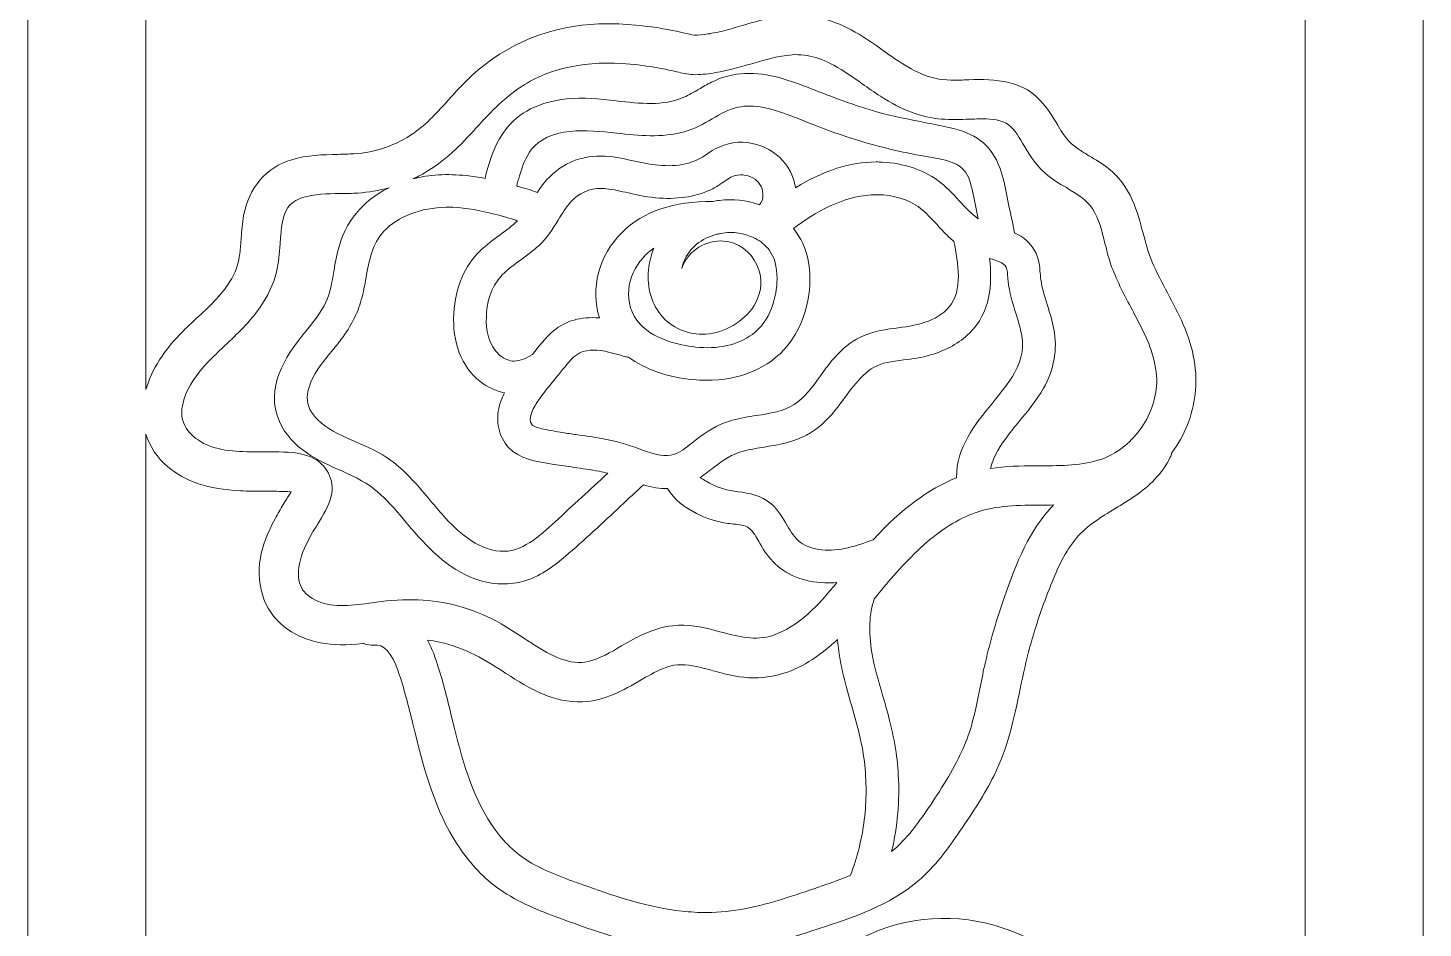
# Model space of a CAD drawing. Extents: x 1269 to 1731, y -1359 to 279.
# Drawn here: x 1268.7 to 1731.3, y -337.1 to -38.8 of the extents above; entities that cross this region are included whole.
import ezdxf

# ---------------------------------------------------------------- set-up
doc = ezdxf.new("R2010")
doc.units = 0
doc.header["$MEASUREMENT"] = 0
doc.layers.add('Layer 1', color=7, linetype='Continuous')

msp = doc.modelspace()

# ---------------------------------------------------------------- linework, layer by layer
at = {"layer": 'Layer 1', "lineweight": 0}
for points, knots in [([(1590.76, 186.63), (1590.76, 186.63), (1590.76, 187.76), (1590.76, 187.76), (1590.76, 237.88), (1550.13, 278.52), (1500, 278.52), (1449.87, 278.52), (1409.24, 237.88), (1409.24, 187.76), (1409.24, 187.76), (1409.24, 186.63), (1409.24, 186.63), (1409.24, 186.63), (1268.67, 186.63), (1268.67, 186.63), (1268.67, 186.63), (1268.67, -1358.52), (1268.67, -1358.52), (1268.67, -1358.52), (1731.33, -1358.52), (1731.33, -1358.52), (1731.33, -1358.52), (1731.33, 186.63), (1731.33, 186.63), (1731.33, 186.63), (1590.76, 186.63), (1590.76, 186.63)], [0, 0, 0, 0, 1, 1, 1, 2, 2, 2, 3, 3, 3, 4, 4, 4, 5, 5, 5, 6, 6, 6, 7, 7, 7, 8, 8, 8, 9, 9, 9, 9]), ([(1692.21, -450.49), (1691.74, -449.75), (1691.1, -449.11), (1690.32, -448.6), (1676.06, -439.15), (1666.08, -425.1), (1658.19, -412.59), (1654.94, -407.45), (1651.78, -402.13), (1648.72, -396.97), (1643.79, -388.69), (1638.67, -380.13), (1633.06, -372.01), (1625.2, -360.69), (1614.12, -346.76), (1598.12, -339.43), (1583.1, -332.59), (1565.93, -331.99), (1551.01, -337.78), (1541.46, -341.48), (1532.81, -347.52), (1525.82, -355.35), (1525, -354.67), (1524.14, -354.05), (1523.19, -353.5), (1521.32, -352.41), (1519.39, -351.69), (1517.54, -350.99), (1516, -350.42), (1514.57, -349.88), (1513.25, -349.19), (1511.94, -348.49), (1510.7, -347.67), (1509.55, -346.72), (1509.59, -345.59), (1509.64, -344.44), (1509.7, -343.29), (1516.72, -341.87), (1523.28, -339.82), (1528.33, -338.13), (1528.33, -338.13), (1531.04, -337.23), (1531.04, -337.23), (1542.46, -333.47), (1554.3, -329.57), (1563.77, -321.55), (1569.54, -316.66), (1573.86, -310.65), (1577.76, -304.91), (1582.07, -298.59), (1585.9, -292.83), (1589.06, -286.46), (1593.62, -277.3), (1595.72, -267.38), (1597.73, -257.78), (1598.69, -253.16), (1599.7, -248.4), (1600.97, -243.81), (1602.89, -236.85), (1605.23, -229.95), (1607.88, -223.35), (1610.08, -217.85), (1612.66, -212.12), (1616.55, -207.64), (1619.98, -203.63), (1624.5, -200.9), (1629.26, -198), (1633.78, -195.27), (1638.45, -192.45), (1642.31, -188.43), (1644.43, -186.19), (1646.17, -183.68), (1647.47, -180.99), (1647.69, -180.52), (1647.84, -180.07), (1647.92, -179.66), (1652.25, -173.78), (1654.94, -167.06), (1655.72, -160.16), (1656.61, -152.7), (1655.31, -145.12), (1651.76, -136.99), (1650.2, -133.39), (1648.35, -129.92), (1646.58, -126.55), (1644.82, -123.24), (1642.99, -119.81), (1641.49, -116.34), (1640.19, -113.32), (1639.35, -110.13), (1638.47, -106.76), (1637.5, -103.13), (1636.52, -99.37), (1634.89, -95.77), (1632.98, -91.54), (1630.39, -88.09), (1627.13, -85.46), (1625.01, -83.78), (1622.73, -82.42), (1620.53, -81.11), (1619.46, -80.47), (1618.42, -79.83), (1617.41, -79.19), (1614.8, -77.49), (1612.89, -75.48), (1611.18, -72.7), (1611.18, -72.7), (1610.16, -70.98), (1610.16, -70.98), (1608.47, -68.16), (1606.73, -65.27), (1604.28, -62.68), (1597.32, -55.38), (1587.64, -55.71), (1579.12, -56), (1579.12, -56), (1578.48, -56.04), (1578.48, -56.04), (1575.19, -56.16), (1571.66, -56.12), (1568.12, -55.12), (1565.82, -54.46), (1563.38, -53.37), (1560.44, -51.67), (1557.56, -49.98), (1554.73, -47.99), (1552, -46.06), (1549.53, -44.31), (1546.96, -42.5), (1544.31, -40.88), (1537.31, -36.63), (1530.32, -34.59), (1523.38, -34.51), (1517.22, -34.53), (1511.34, -36.28), (1505.63, -37.94), (1503.43, -38.6), (1501.23, -39.24), (1499.06, -39.79), (1497.02, -40.28), (1495.21, -40.63), (1493.49, -40.86), (1493.49, -40.86), (1492.89, -40.94), (1492.89, -40.94), (1491.49, -41.15), (1489.91, -41.37), (1488.89, -41.08), (1485.62, -40.22), (1482.06, -39.48), (1477.73, -38.78), (1469.49, -37.45), (1462.16, -37.06), (1455.32, -37.57), (1439.33, -38.74), (1424.93, -45.36), (1413.67, -56.7), (1411.82, -58.55), (1410.06, -60.5), (1408.29, -62.45), (1404.53, -66.6), (1400.98, -70.55), (1396.64, -73.59), (1390.85, -77.65), (1383.99, -80.04), (1376.76, -80.47), (1375.01, -80.57), (1373.24, -80.61), (1371.5, -80.65), (1366.46, -80.78), (1361.24, -80.9), (1356.15, -82.42), (1347.69, -84.95), (1341.87, -91.71), (1340.21, -100.97), (1339.78, -103.46), (1339.59, -105.94), (1339.41, -108.37), (1339.28, -110.07), (1339.16, -111.8), (1338.95, -113.5), (1338.48, -117), (1337.45, -119.95), (1335.67, -122.83), (1332.85, -127.37), (1328.66, -131.25), (1324.61, -134.99), (1323.14, -136.37), (1321.64, -137.75), (1320.22, -139.16), (1313.87, -145.43), (1309.72, -151.94), (1307.79, -158.58), (1307.79, -158.58), (1307.79, 147.51), (1307.79, 147.51), (1307.79, 147.51), (1692.21, 147.51), (1692.21, 147.51), (1692.21, 147.51), (1692.21, -450.49), (1692.21, -450.49)], [0, 0, 0, 0, 1, 1, 1, 2, 2, 2, 3, 3, 3, 4, 4, 4, 5, 5, 5, 6, 6, 6, 7, 7, 7, 8, 8, 8, 9, 9, 9, 10, 10, 10, 11, 11, 11, 12, 12, 12, 13, 13, 13, 14, 14, 14, 15, 15, 15, 16, 16, 16, 17, 17, 17, 18, 18, 18, 19, 19, 19, 20, 20, 20, 21, 21, 21, 22, 22, 22, 23, 23, 23, 24, 24, 24, 25, 25, 25, 26, 26, 26, 27, 27, 27, 28, 28, 28, 29, 29, 29, 30, 30, 30, 31, 31, 31, 32, 32, 32, 33, 33, 33, 34, 34, 34, 35, 35, 35, 36, 36, 36, 37, 37, 37, 38, 38, 38, 39, 39, 39, 40, 40, 40, 41, 41, 41, 42, 42, 42, 43, 43, 43, 44, 44, 44, 45, 45, 45, 46, 46, 46, 47, 47, 47, 48, 48, 48, 49, 49, 49, 50, 50, 50, 51, 51, 51, 52, 52, 52, 53, 53, 53, 54, 54, 54, 55, 55, 55, 56, 56, 56, 57, 57, 57, 58, 58, 58, 59, 59, 59, 60, 60, 60, 61, 61, 61, 62, 62, 62, 63, 63, 63, 64, 64, 64, 65, 65, 65, 66, 66, 66, 67, 67, 67, 67]), ([(1604.59, -183.85), (1604.59, -183.85), (1602.7, -183.85), (1602.7, -183.85), (1597.95, -183.85), (1592.92, -183.99), (1587.89, -184.79), (1588.83, -180.54), (1591.42, -176.74), (1593.48, -174.03), (1594.73, -172.38), (1596.04, -170.8), (1597.36, -169.2), (1600.19, -165.79), (1603.13, -162.23), (1605.43, -158.17), (1608.95, -151.98), (1610.16, -145.2), (1608.9, -138.59), (1608.39, -135.88), (1607.57, -133.29), (1606.77, -130.78), (1605.84, -127.82), (1604.94, -125.01), (1604.57, -122.15), (1604.47, -121.47), (1604.43, -120.78), (1604.36, -120.1), (1604.18, -117.74), (1603.95, -115.04), (1602.49, -112.48), (1601.14, -110.07), (1598.84, -108.06), (1595.88, -106.66), (1595.88, -106.66), (1595.76, -106.11), (1595.76, -106.11), (1595.1, -102.94), (1594.42, -99.78), (1593.76, -96.62), (1593.76, -96.62), (1593.31, -94.29), (1593.31, -94.29), (1592.72, -91.36), (1592.12, -88.3), (1591.05, -85.36), (1589.59, -81.33), (1587.37, -78.19), (1584.46, -76.03), (1581.75, -74.02), (1578.44, -72.66), (1574.06, -71.72), (1571.37, -71.12), (1568.66, -70.61), (1565.97, -70.07), (1560.87, -69.09), (1555.63, -68.08), (1550.56, -66.66), (1542.77, -64.46), (1535.07, -61.51), (1528.45, -58.92), (1521.57, -56.19), (1514.18, -53.51), (1506.41, -53.84), (1502.67, -54.01), (1498.93, -54.97), (1495.32, -56.76), (1493.88, -57.46), (1492.5, -58.28), (1491.15, -59.1), (1489.44, -60.09), (1487.86, -61.05), (1486.17, -61.75), (1479.29, -64.71), (1471.75, -63.85), (1463.76, -62.92), (1458.34, -62.31), (1452.75, -61.67), (1447.24, -62.27), (1438.31, -63.25), (1431.3, -66.79), (1427.01, -72.54), (1424.05, -76.44), (1422.47, -80.92), (1421.4, -84.37), (1421.03, -85.58), (1420.6, -87.06), (1420.29, -88.65), (1418.09, -88.21), (1416.06, -87.91), (1414.1, -87.7), (1407.72, -87.04), (1401.78, -87.39), (1396.35, -88.79), (1398.04, -87.99), (1399.7, -87.1), (1401.31, -86.14), (1407.98, -82.11), (1413.18, -76.46), (1418.19, -70.98), (1418.19, -70.98), (1419.8, -69.23), (1419.8, -69.23), (1425.61, -62.88), (1430.7, -58.77), (1436.33, -55.86), (1446.42, -50.72), (1459.01, -49.2), (1473.77, -51.4), (1476.99, -51.85), (1480.38, -52.51), (1483.83, -53.31), (1483.83, -53.31), (1484.47, -53.47), (1484.47, -53.47), (1486.19, -53.86), (1488.02, -54.29), (1490.08, -54.25), (1492.25, -54.19), (1494.49, -53.95), (1496.73, -53.56), (1500.7, -52.88), (1504.54, -51.79), (1508.26, -50.72), (1512.35, -49.55), (1516.21, -48.44), (1520.2, -47.86), (1525.41, -47.08), (1530.57, -48.17), (1535.97, -51.15), (1539.2, -52.94), (1542.2, -55.03), (1545.34, -57.27), (1547.33, -58.67), (1549.33, -60.07), (1551.38, -61.38), (1558.47, -65.98), (1565.06, -68.45), (1571.58, -68.96), (1574.76, -69.23), (1577.92, -69.11), (1580.96, -69), (1582.03, -68.96), (1583.1, -68.92), (1584.13, -68.9), (1587.23, -68.86), (1590.46, -68.94), (1593.04, -70.34), (1595.35, -71.59), (1596.91, -74.24), (1598.53, -76.93), (1600.44, -80.2), (1602.62, -83.92), (1606.05, -86.94), (1608.23, -88.83), (1610.67, -90.29), (1613.03, -91.69), (1616.53, -93.78), (1619.83, -95.73), (1621.79, -98.81), (1623.86, -102.08), (1624.83, -106), (1625.83, -110.15), (1626.47, -112.72), (1627.13, -115.35), (1628.05, -117.88), (1629.92, -122.89), (1632.41, -127.58), (1634.83, -132.12), (1635.94, -134.21), (1637.05, -136.31), (1638.1, -138.42), (1640.48, -143.27), (1643.17, -149.68), (1642.99, -156.46), (1642.82, -161.78), (1640.79, -167.41), (1637.42, -171.95), (1634.01, -176.53), (1629.61, -179.88), (1624.76, -181.67), (1618.42, -183.81), (1611.39, -183.83), (1604.59, -183.85)], [0, 0, 0, 0, 1, 1, 1, 2, 2, 2, 3, 3, 3, 4, 4, 4, 5, 5, 5, 6, 6, 6, 7, 7, 7, 8, 8, 8, 9, 9, 9, 10, 10, 10, 11, 11, 11, 12, 12, 12, 13, 13, 13, 14, 14, 14, 15, 15, 15, 16, 16, 16, 17, 17, 17, 18, 18, 18, 19, 19, 19, 20, 20, 20, 21, 21, 21, 22, 22, 22, 23, 23, 23, 24, 24, 24, 25, 25, 25, 26, 26, 26, 27, 27, 27, 28, 28, 28, 29, 29, 29, 30, 30, 30, 31, 31, 31, 32, 32, 32, 33, 33, 33, 34, 34, 34, 35, 35, 35, 36, 36, 36, 37, 37, 37, 38, 38, 38, 39, 39, 39, 40, 40, 40, 41, 41, 41, 42, 42, 42, 43, 43, 43, 44, 44, 44, 45, 45, 45, 46, 46, 46, 47, 47, 47, 48, 48, 48, 49, 49, 49, 50, 50, 50, 51, 51, 51, 52, 52, 52, 53, 53, 53, 54, 54, 54, 55, 55, 55, 56, 56, 56, 57, 57, 57, 58, 58, 58, 59, 59, 59, 60, 60, 60, 61, 61, 61, 61]), ([(1504.21, -76.65), (1499.63, -76.85), (1496.2, -78.95), (1493.36, -80.88), (1490.92, -82.54), (1488.35, -83.59), (1485.72, -84.04), (1479.74, -85.07), (1473.54, -83.8), (1467.7, -82.42), (1461.58, -80.96), (1453.55, -79.93), (1445.85, -84.78), (1442.91, -86.61), (1440.34, -89.16), (1438.22, -92.32), (1438, -92.65), (1437.77, -92.98), (1437.55, -93.33), (1435.51, -92.43), (1433.31, -91.87), (1431.32, -91.36), (1431.16, -91.32), (1430.99, -91.27), (1430.81, -91.23), (1430.95, -90.17), (1431.32, -88.95), (1431.69, -87.78), (1431.69, -87.78), (1431.92, -87.06), (1431.92, -87.06), (1432.68, -84.58), (1433.81, -81.39), (1435.72, -78.97), (1438.39, -75.64), (1442.66, -73.65), (1448.45, -73.05), (1453.51, -72.54), (1458.56, -73.07), (1463.92, -73.65), (1471.2, -74.43), (1478.72, -75.23), (1486.32, -73.18), (1489.75, -72.25), (1492.71, -70.55), (1495.54, -68.9), (1498.4, -67.26), (1501.11, -65.7), (1504.05, -65.06), (1509.51, -63.83), (1515.49, -65.59), (1521.16, -67.69), (1523.3, -68.49), (1525.43, -69.33), (1527.57, -70.16), (1532.13, -71.94), (1536.88, -73.79), (1541.68, -75.31), (1549.14, -77.69), (1556.91, -79.63), (1564.73, -81.06), (1565.56, -81.23), (1566.4, -81.35), (1567.24, -81.5), (1574.06, -82.6), (1578.66, -83.67), (1580.53, -88.21), (1581.56, -90.78), (1582.11, -93.53), (1582.69, -96.47), (1582.69, -96.47), (1583.84, -101.98), (1583.84, -101.98), (1583.51, -101.77), (1583.18, -101.53), (1582.85, -101.28), (1580.96, -99.76), (1579.3, -97.95), (1577.53, -96.04), (1575.4, -93.7), (1573.2, -91.32), (1570.45, -89.34), (1565.31, -85.67), (1559.11, -83.61), (1551.98, -83.22), (1551.3, -83.2), (1550.62, -83.18), (1549.94, -83.18), (1541.33, -83.18), (1532.69, -85.93), (1523.17, -91.73), (1523.05, -90.76), (1522.85, -89.82), (1522.54, -88.87), (1520.17, -81.35), (1512.61, -76.34), (1504.21, -76.65)], [0, 0, 0, 0, 1, 1, 1, 2, 2, 2, 3, 3, 3, 4, 4, 4, 5, 5, 5, 6, 6, 6, 7, 7, 7, 8, 8, 8, 9, 9, 9, 10, 10, 10, 11, 11, 11, 12, 12, 12, 13, 13, 13, 14, 14, 14, 15, 15, 15, 16, 16, 16, 17, 17, 17, 18, 18, 18, 19, 19, 19, 20, 20, 20, 21, 21, 21, 22, 22, 22, 23, 23, 23, 24, 24, 24, 25, 25, 25, 26, 26, 26, 27, 27, 27, 28, 28, 28, 29, 29, 29, 30, 30, 30, 31, 31, 31, 32, 32, 32, 32]), ([(1432.31, -115.48), (1434.22, -114.08), (1436.21, -112.62), (1438.06, -110.94), (1440.85, -108.41), (1442.68, -105.39), (1444.47, -102.49), (1445.85, -100.25), (1447.14, -98.14), (1448.78, -96.33), (1451.35, -93.51), (1455.01, -91.93), (1458.77, -91.93), (1459.3, -91.93), (1459.86, -91.97), (1460.39, -92.03), (1462.86, -92.34), (1465.26, -92.88), (1467.81, -93.43), (1471.11, -94.17), (1474.53, -94.91), (1478.12, -95.16), (1484.84, -95.57), (1490.8, -94.52), (1495.81, -92.03), (1497.04, -91.42), (1498.13, -90.66), (1499.2, -89.92), (1500.64, -88.93), (1501.99, -88.01), (1503.33, -87.66), (1505.4, -87.15), (1507.99, -87.64), (1509.8, -88.89), (1511.53, -90.08), (1512.57, -92.34), (1512.43, -94.52), (1512.37, -95.4), (1512.1, -96.51), (1511.22, -97.36), (1507.01, -95.81), (1502.44, -95.32), (1497.95, -95.92), (1497.23, -96.02), (1496.53, -96.14), (1495.81, -96.29), (1482.91, -96.12), (1472.78, -99.51), (1465.69, -106.5), (1457.97, -114.08), (1455.17, -125.32), (1458.19, -134.85), (1451.99, -134.38), (1446.98, -135.79), (1443.01, -139.14), (1440.22, -141.51), (1437.92, -144.48), (1436.03, -146.99), (1434.01, -148.08), (1431.94, -149.15), (1429.96, -149.17), (1428.28, -149.17), (1426.66, -148.47), (1425.2, -147.26), (1421.21, -143.91), (1420.56, -138.49), (1420.7, -134.52), (1420.84, -130.45), (1421.89, -124.72), (1425.96, -120.63), (1427.83, -118.74), (1430.01, -117.16), (1432.31, -115.48)], [0, 0, 0, 0, 1, 1, 1, 2, 2, 2, 3, 3, 3, 4, 4, 4, 5, 5, 5, 6, 6, 6, 7, 7, 7, 8, 8, 8, 9, 9, 9, 10, 10, 10, 11, 11, 11, 12, 12, 12, 13, 13, 13, 14, 14, 14, 15, 15, 15, 16, 16, 16, 17, 17, 17, 18, 18, 18, 19, 19, 19, 20, 20, 20, 21, 21, 21, 22, 22, 22, 23, 23, 23, 24, 24, 24, 24]), ([(1386.62, -92.67), (1382.53, -94.97), (1379.04, -98.03), (1376.55, -101.49), (1373.84, -105.16), (1372.05, -109.52), (1370.9, -115.15), (1370.59, -116.56), (1370.35, -118.02), (1370.12, -119.46), (1369.5, -123.12), (1368.93, -126.55), (1367.49, -129.65), (1365.93, -133.04), (1363.53, -136), (1360.98, -139.1), (1360.98, -139.1), (1359.89, -140.44), (1359.89, -140.44), (1354.18, -147.5), (1347.17, -158.17), (1352.08, -169.18), (1356.11, -178.22), (1364.96, -182.14), (1372.79, -185.59), (1372.79, -185.59), (1374.54, -186.37), (1374.54, -186.37), (1379.2, -188.45), (1382.77, -190.71), (1385.75, -193.46), (1388.75, -196.26), (1391.49, -199.5), (1394.12, -202.64), (1394.12, -202.64), (1394.71, -203.34), (1394.71, -203.34), (1400.85, -210.62), (1407.67, -218.03), (1417.21, -221.42), (1422.75, -223.39), (1428.49, -223.56), (1433.75, -221.89), (1439.19, -220.15), (1443.65, -216.68), (1446.91, -213.86), (1453.22, -208.46), (1459.36, -202.71), (1465.3, -197.14), (1467.79, -194.82), (1470.25, -192.52), (1472.8, -190.15), (1475.66, -191.04), (1478.31, -191.47), (1480.81, -191.37), (1482.72, -195.06), (1486.91, -197.86), (1490.41, -199.67), (1493.47, -201.21), (1496.82, -202.32), (1500.1, -202.85), (1500.92, -202.99), (1501.79, -203.08), (1502.67, -203.18), (1504.62, -203.36), (1506.47, -203.55), (1507.68, -204.39), (1508.88, -205.25), (1509.82, -206.86), (1510.72, -208.42), (1510.72, -208.42), (1511.03, -208.93), (1511.03, -208.93), (1512.29, -211.11), (1513.7, -213.57), (1515.76, -215.65), (1519.8, -219.9), (1525.89, -222.39), (1532.89, -222.65), (1534.21, -222.7), (1535.54, -222.68), (1536.92, -222.57), (1530.82, -230.01), (1524.3, -237.16), (1515.7, -240.06), (1509.94, -242.01), (1504.21, -240.49), (1498.13, -238.86), (1498.13, -238.86), (1496.16, -238.33), (1496.16, -238.33), (1492.15, -237.3), (1487.43, -236.3), (1482.56, -236.85), (1479.02, -237.22), (1475.53, -238.31), (1471.55, -240.24), (1469.47, -241.25), (1467.48, -242.42), (1465.55, -243.55), (1461.85, -245.71), (1458.38, -247.74), (1454.54, -248.68), (1448.35, -250.2), (1442.17, -246.75), (1436.35, -243.05), (1435.1, -242.27), (1433.89, -241.47), (1432.66, -240.67), (1430.38, -239.17), (1428.03, -237.63), (1425.59, -236.23), (1421.71, -233.99), (1417.35, -232.15), (1412.65, -230.73), (1404.47, -228.24), (1395.43, -227.63), (1385.77, -228.86), (1384.81, -228.98), (1383.82, -229.13), (1382.84, -229.25), (1376.65, -230.13), (1370.24, -231.04), (1364.82, -228.76), (1362.19, -227.63), (1360.34, -226.11), (1359.38, -224.24), (1358.35, -222.24), (1358.12, -219.45), (1358.72, -216.35), (1359.4, -212.77), (1361.12, -209.42), (1362.87, -206.32), (1363.44, -205.32), (1364.06, -204.31), (1364.7, -203.28), (1366.5, -200.38), (1368.37, -197.36), (1369.24, -193.89), (1370.51, -188.53), (1367.76, -183.23), (1362.54, -180.95), (1358.66, -179.31), (1354.34, -179.29), (1350.56, -179.24), (1350.56, -179.24), (1349.19, -179.24), (1349.19, -179.24), (1348.14, -179.22), (1347.07, -179.22), (1346, -179.24), (1339.67, -179.24), (1333.08, -179.27), (1327.53, -176.7), (1324.92, -175.46), (1318.94, -171.89), (1319.77, -164.93), (1320.36, -159.75), (1323.48, -154.39), (1329.32, -148.53), (1330.84, -146.99), (1332.42, -145.51), (1334, -144.01), (1338.03, -140.23), (1342.2, -136.31), (1345.49, -131.58), (1348.24, -127.66), (1350.07, -123.75), (1351.1, -119.67), (1351.86, -116.54), (1352.08, -113.4), (1352.31, -110.36), (1352.39, -109.41), (1352.45, -108.45), (1352.55, -107.46), (1352.86, -103.85), (1353.25, -100.66), (1354.88, -98.3), (1355.9, -96.8), (1357.51, -95.71), (1359.74, -94.99), (1363.59, -93.76), (1367.78, -93.7), (1372.22, -93.66), (1374.19, -93.64), (1376.16, -93.62), (1378.09, -93.47), (1381.58, -93.25), (1385.06, -92.65), (1388.45, -91.71), (1387.83, -92.01), (1387.21, -92.32), (1386.62, -92.67)], [0, 0, 0, 0, 1, 1, 1, 2, 2, 2, 3, 3, 3, 4, 4, 4, 5, 5, 5, 6, 6, 6, 7, 7, 7, 8, 8, 8, 9, 9, 9, 10, 10, 10, 11, 11, 11, 12, 12, 12, 13, 13, 13, 14, 14, 14, 15, 15, 15, 16, 16, 16, 17, 17, 17, 18, 18, 18, 19, 19, 19, 20, 20, 20, 21, 21, 21, 22, 22, 22, 23, 23, 23, 24, 24, 24, 25, 25, 25, 26, 26, 26, 27, 27, 27, 28, 28, 28, 29, 29, 29, 30, 30, 30, 31, 31, 31, 32, 32, 32, 33, 33, 33, 34, 34, 34, 35, 35, 35, 36, 36, 36, 37, 37, 37, 38, 38, 38, 39, 39, 39, 40, 40, 40, 41, 41, 41, 42, 42, 42, 43, 43, 43, 44, 44, 44, 45, 45, 45, 46, 46, 46, 47, 47, 47, 48, 48, 48, 49, 49, 49, 50, 50, 50, 51, 51, 51, 52, 52, 52, 53, 53, 53, 54, 54, 54, 55, 55, 55, 56, 56, 56, 57, 57, 57, 58, 58, 58, 59, 59, 59, 60, 60, 60, 61, 61, 61, 62, 62, 62, 63, 63, 63, 64, 64, 64, 64]), ([(1437.53, -162.83), (1439.54, -159.85), (1441.94, -156.93), (1444.26, -154.1), (1445.19, -152.97), (1446.11, -151.84), (1447.02, -150.71), (1449.44, -147.69), (1451.64, -145.76), (1455.13, -145.57), (1455.44, -145.55), (1455.77, -145.53), (1456.08, -145.53), (1459.45, -145.53), (1463, -146.58), (1466.45, -147.61), (1466.9, -147.75), (1467.36, -147.83), (1467.81, -147.83), (1473.37, -151.92), (1480.91, -154.55), (1489.15, -155.31), (1500.86, -156.38), (1511.11, -153.32), (1518.08, -146.72), (1525.82, -139.41), (1529.56, -126.94), (1527.39, -115.7), (1526.65, -111.84), (1524.98, -108.29), (1522.5, -105.24), (1529.87, -99.82), (1538.54, -94.68), (1548.34, -94.09), (1553.83, -93.78), (1558.86, -94.89), (1562.91, -97.34), (1565.58, -98.94), (1567.73, -101.32), (1570.04, -103.83), (1571.27, -105.2), (1572.58, -106.64), (1573.98, -107.96), (1574.53, -108.47), (1575.13, -108.98), (1575.77, -109.5), (1577.14, -116.73), (1578.79, -125.65), (1574.16, -131.23), (1570.06, -136.2), (1562.93, -137.46), (1555.98, -138.32), (1551.81, -138.81), (1547.44, -139.59), (1543.43, -141.87), (1540.6, -143.5), (1537.9, -145.88), (1535.19, -149.13), (1533.9, -150.71), (1532.69, -152.39), (1531.51, -154.02), (1528.8, -157.76), (1526.28, -161.27), (1522.74, -163.55), (1519.23, -165.83), (1514.87, -166.49), (1510.25, -167.21), (1507.64, -167.6), (1504.95, -168.01), (1502.36, -168.75), (1498.69, -169.75), (1495.15, -171.56), (1491.54, -174.25), (1490.88, -174.75), (1490.22, -175.28), (1489.54, -175.81), (1487.59, -177.38), (1485.72, -178.85), (1483.71, -179.78), (1481.2, -180.89), (1478.45, -180.74), (1474.16, -179.2), (1474.16, -179.2), (1472.84, -178.75), (1472.84, -178.75), (1468.94, -177.38), (1464.89, -175.94), (1460.58, -175.12), (1457.41, -174.48), (1454.19, -174.05), (1451.08, -173.62), (1449.54, -173.41), (1448.02, -173.18), (1446.5, -172.96), (1444.84, -172.69), (1442.64, -172.32), (1440.44, -171.83), (1440.44, -171.83), (1439.7, -171.68), (1439.7, -171.68), (1438.26, -171.38), (1436.5, -171.01), (1435.84, -170.25), (1434.05, -168.13), (1436.91, -163.69), (1437.53, -162.83)], [0, 0, 0, 0, 1, 1, 1, 2, 2, 2, 3, 3, 3, 4, 4, 4, 5, 5, 5, 6, 6, 6, 7, 7, 7, 8, 8, 8, 9, 9, 9, 10, 10, 10, 11, 11, 11, 12, 12, 12, 13, 13, 13, 14, 14, 14, 15, 15, 15, 16, 16, 16, 17, 17, 17, 18, 18, 18, 19, 19, 19, 20, 20, 20, 21, 21, 21, 22, 22, 22, 23, 23, 23, 24, 24, 24, 25, 25, 25, 26, 26, 26, 27, 27, 27, 28, 28, 28, 29, 29, 29, 30, 30, 30, 31, 31, 31, 32, 32, 32, 33, 33, 33, 34, 34, 34, 35, 35, 35, 35]), ([(1407.37, -98.2), (1407.57, -98.18), (1407.8, -98.18), (1408.02, -98.18), (1412.28, -98.18), (1416.92, -98.86), (1422.55, -100.25), (1424.93, -100.85), (1427.46, -101.55), (1430.07, -102.37), (1430.38, -102.45), (1430.7, -102.55), (1431.05, -102.64), (1429.29, -104.36), (1427.25, -105.84), (1425.12, -107.4), (1422.96, -108.98), (1420.72, -110.61), (1418.71, -112.56), (1413.51, -117.51), (1410.47, -124.7), (1409.91, -133.35), (1409.32, -142.9), (1412.48, -151.1), (1418.58, -155.87), (1421.07, -157.82), (1423.86, -159.11), (1426.76, -159.67), (1426.08, -160.96), (1425.49, -162.36), (1425.05, -163.9), (1423.64, -168.97), (1424.79, -174.29), (1428.05, -177.79), (1431.67, -181.61), (1437.34, -182.49), (1441.88, -183.21), (1441.88, -183.21), (1443.18, -183.41), (1443.18, -183.41), (1445.33, -183.76), (1447.49, -184.07), (1449.67, -184.38), (1452.44, -184.77), (1455.34, -185.16), (1458.09, -185.68), (1459.08, -185.88), (1460.04, -186.11), (1460.97, -186.35), (1455.13, -191.69), (1449.32, -197.06), (1443.5, -202.42), (1438.26, -207.25), (1432.31, -212.71), (1425.28, -212.18), (1417.39, -211.6), (1410.78, -205.19), (1406.48, -200.43), (1405.04, -198.82), (1403.65, -197.14), (1402.23, -195.47), (1398.24, -190.71), (1394.14, -185.8), (1388.88, -181.96), (1385.3, -179.37), (1381.32, -177.64), (1377.45, -175.96), (1373.22, -174.13), (1369.22, -172.38), (1365.91, -169.63), (1363.16, -167.35), (1361.64, -164.88), (1361.37, -162.32), (1361.06, -159.32), (1362.19, -155.87), (1364.86, -151.82), (1366.18, -149.81), (1367.72, -147.94), (1369.36, -145.94), (1370.45, -144.63), (1371.56, -143.29), (1372.59, -141.9), (1375.87, -137.52), (1377.99, -133.37), (1379.24, -128.87), (1379.92, -126.43), (1380.37, -123.92), (1380.8, -121.52), (1381.85, -115.74), (1382.86, -110.28), (1386.74, -106.15), (1391.42, -101.2), (1398.92, -98.3), (1407.37, -98.2)], [0, 0, 0, 0, 1, 1, 1, 2, 2, 2, 3, 3, 3, 4, 4, 4, 5, 5, 5, 6, 6, 6, 7, 7, 7, 8, 8, 8, 9, 9, 9, 10, 10, 10, 11, 11, 11, 12, 12, 12, 13, 13, 13, 14, 14, 14, 15, 15, 15, 16, 16, 16, 17, 17, 17, 18, 18, 18, 19, 19, 19, 20, 20, 20, 21, 21, 21, 22, 22, 22, 23, 23, 23, 24, 24, 24, 25, 25, 25, 26, 26, 26, 27, 27, 27, 28, 28, 28, 29, 29, 29, 30, 30, 30, 31, 31, 31, 31]), ([(1479.19, -134.58), (1482.91, -138.77), (1488.68, -140.83), (1494.6, -140.09), (1500.86, -139.29), (1507.03, -135.24), (1509.92, -130), (1512.16, -125.97), (1512.33, -121.47), (1510.42, -117.32), (1508.32, -112.8), (1504.07, -109.74), (1499.38, -109.37), (1493.73, -108.86), (1487.71, -112.56), (1485.72, -117.78), (1485.64, -118), (1485.56, -118.25), (1485.48, -118.5), (1485.66, -117.67), (1485.91, -116.87), (1486.21, -116.11), (1488.08, -111.72), (1492.01, -108.45), (1497.02, -107.13), (1497.47, -107.07), (1497.9, -106.99), (1498.32, -106.85), (1500.39, -106.46), (1502.44, -106.42), (1504.44, -106.74), (1505.92, -106.97), (1507.42, -107.42), (1508.9, -108.06), (1509.22, -108.29), (1509.57, -108.45), (1509.92, -108.57), (1511.81, -109.56), (1513.33, -110.83), (1514.46, -112.33), (1516.25, -114.69), (1517.11, -117.82), (1517.11, -121.86), (1517.07, -127.88), (1514.92, -135.9), (1508.9, -140.31), (1504.11, -143.85), (1497.39, -145.33), (1490, -144.5), (1484.84, -143.95), (1475.45, -142.06), (1470.62, -135.63), (1465.38, -128.6), (1468.2, -119.24), (1473.5, -114), (1474.34, -113.17), (1475.29, -112.41), (1476.29, -111.74), (1475.31, -114.04), (1474.69, -116.44), (1474.44, -118.93), (1473.85, -124.93), (1475.53, -130.47), (1479.19, -134.58)], [0, 0, 0, 0, 1, 1, 1, 2, 2, 2, 3, 3, 3, 4, 4, 4, 5, 5, 5, 6, 6, 6, 7, 7, 7, 8, 8, 8, 9, 9, 9, 10, 10, 10, 11, 11, 11, 12, 12, 12, 13, 13, 13, 14, 14, 14, 15, 15, 15, 16, 16, 16, 17, 17, 17, 18, 18, 18, 19, 19, 19, 20, 20, 20, 21, 21, 21, 21]), ([(1531.97, -211.75), (1529.05, -211.42), (1526.67, -210.57), (1524.86, -209.26), (1522.97, -207.9), (1521.74, -205.77), (1520.46, -203.61), (1519.09, -201.25), (1517.52, -198.56), (1515.14, -196.48), (1511.81, -193.61), (1507.79, -192.91), (1504.27, -192.48), (1500.58, -192.04), (1497.84, -191.26), (1495.38, -189.99), (1493.57, -189.04), (1492.38, -188.26), (1491.62, -187.71), (1493.28, -186.62), (1494.82, -185.43), (1496.32, -184.26), (1496.32, -184.26), (1497.41, -183.44), (1497.41, -183.44), (1500.58, -181.01), (1503.47, -179.59), (1506.78, -178.79), (1508.77, -178.32), (1510.77, -177.99), (1512.9, -177.64), (1514.89, -177.33), (1516.87, -177.01), (1518.84, -176.57), (1523.67, -175.49), (1527.57, -173.72), (1530.73, -171.17), (1534.08, -168.46), (1536.67, -165.19), (1538.77, -162.38), (1538.77, -162.38), (1539.59, -161.25), (1539.59, -161.25), (1543.53, -155.91), (1547.27, -150.85), (1553.56, -149.62), (1555.37, -149.25), (1557.2, -149.02), (1559.02, -148.78), (1561.94, -148.41), (1564.96, -148.02), (1568, -147.13), (1573.24, -145.61), (1577.6, -143.17), (1580.92, -139.9), (1587.93, -133.04), (1588.52, -123.55), (1587.58, -115.13), (1587.58, -115.13), (1588.44, -115.39), (1588.44, -115.39), (1590.02, -115.91), (1591.79, -116.48), (1592.74, -117.45), (1593.35, -118.08), (1593.46, -119.17), (1593.56, -120.9), (1593.6, -121.47), (1593.64, -122.05), (1593.7, -122.6), (1594.11, -126.38), (1595.2, -129.9), (1596.27, -133.31), (1596.85, -135.14), (1597.4, -136.96), (1597.87, -138.83), (1599.13, -143.91), (1598.49, -148.41), (1595.88, -153.01), (1593.93, -156.44), (1591.3, -159.65), (1588.52, -163.06), (1582.63, -170.27), (1576.55, -177.7), (1576.63, -187.83), (1567.26, -191.57), (1558.41, -198.15), (1548.94, -208.36), (1543.64, -210.31), (1537.66, -212.38), (1531.97, -211.75)], [0, 0, 0, 0, 1, 1, 1, 2, 2, 2, 3, 3, 3, 4, 4, 4, 5, 5, 5, 6, 6, 6, 7, 7, 7, 8, 8, 8, 9, 9, 9, 10, 10, 10, 11, 11, 11, 12, 12, 12, 13, 13, 13, 14, 14, 14, 15, 15, 15, 16, 16, 16, 17, 17, 17, 18, 18, 18, 19, 19, 19, 20, 20, 20, 21, 21, 21, 22, 22, 22, 23, 23, 23, 24, 24, 24, 25, 25, 25, 26, 26, 26, 27, 27, 27, 28, 28, 28, 29, 29, 29, 30, 30, 30, 30]), ([(1481.49, -1319.4), (1481.49, -1319.4), (1307.79, -1319.4), (1307.79, -1319.4), (1307.79, -1319.4), (1307.79, -173.39), (1307.79, -173.39), (1309.1, -177.5), (1311.53, -181.18), (1314.96, -184.07), (1320.86, -189.06), (1328.54, -191.63), (1339.14, -192.17), (1341.62, -192.29), (1344.13, -192.29), (1346.64, -192.29), (1348.65, -192.29), (1350.66, -192.29), (1352.68, -192.35), (1352.68, -192.35), (1353.29, -192.37), (1353.29, -192.37), (1354.4, -192.39), (1355.29, -192.43), (1355.94, -192.52), (1355.64, -193.05), (1355.25, -193.65), (1354.96, -194.06), (1354.63, -194.53), (1354.34, -195), (1354.07, -195.43), (1354.07, -195.43), (1353.36, -196.69), (1353.36, -196.69), (1352.43, -198.23), (1351.53, -199.79), (1350.64, -201.39), (1347.99, -206.3), (1346.45, -210.43), (1345.77, -214.42), (1344.15, -224.24), (1347.54, -233.09), (1354.86, -238.12), (1361.08, -242.4), (1369.22, -243.94), (1379.73, -242.81), (1379.73, -242.81), (1380.08, -242.75), (1380.08, -242.75), (1381.11, -243.22), (1382.22, -243.4), (1383.33, -243.26), (1386.64, -242.83), (1389.33, -245.75), (1391.47, -251.95), (1393.44, -257.6), (1394.9, -263.6), (1396.33, -269.39), (1396.33, -269.39), (1396.99, -272.06), (1396.99, -272.06), (1400.24, -285.25), (1403.75, -298.03), (1411.04, -309.31), (1414.8, -315.1), (1419.16, -319.87), (1424.01, -323.46), (1430.09, -327.92), (1436.99, -330.8), (1443.54, -333.22), (1454.52, -337.31), (1465.32, -341.13), (1476.48, -343.21), (1473.79, -345.65), (1471.42, -348.45), (1469.47, -351.51), (1467.75, -354.24), (1466.64, -357.14), (1465.55, -359.91), (1465.22, -360.75), (1464.91, -361.57), (1464.56, -362.42), (1464.05, -363.69), (1463.29, -365.03), (1462.88, -365.5), (1462.73, -365.68), (1462.55, -365.85), (1462.2, -366.18), (1462.16, -366.22), (1462.1, -366.26), (1462.05, -366.3), (1462.03, -366.3), (1462.03, -366.32), (1462.03, -366.32), (1459.04, -364.53), (1455.95, -362.95), (1452.89, -361.68), (1452.73, -361.59), (1452.54, -361.53), (1452.38, -361.47), (1452.19, -361.37), (1452.01, -361.29), (1451.84, -361.22), (1433.42, -353.6), (1412.63, -352.76), (1394.81, -358.88), (1380.25, -363.88), (1367.37, -373.53), (1357.53, -386.84), (1339.3, -411.41), (1333.7, -446.2), (1340.84, -490.24), (1343.95, -509.27), (1349.23, -529.03), (1358, -554.32), (1358.9, -556.91), (1361.1, -558.74), (1363.75, -559.09), (1366.4, -559.43), (1368.99, -558.22), (1370.51, -555.94), (1380.99, -540.16), (1396.54, -529.11), (1410.37, -520.38), (1415.99, -516.83), (1421.85, -513.35), (1427.48, -510.01), (1436.66, -504.54), (1446.15, -498.89), (1455.13, -492.69), (1463.64, -486.77), (1475.2, -478), (1483.83, -466.27), (1484.43, -475.06), (1485.11, -483.83), (1485.87, -492.46), (1489.71, -536.84), (1495.36, -580.1), (1499.98, -613.51), (1491.97, -612.95), (1485.48, -611.88), (1480.63, -610.34), (1471.51, -607.45), (1469.92, -604.65), (1469.68, -603.58), (1469.43, -602.56), (1469.64, -601.98), (1469.86, -601.57), (1469.88, -601.53), (1470.42, -600.61), (1473.72, -599.23), (1477.79, -597.54), (1478.94, -596.83), (1479.56, -596.35), (1480.24, -595.82), (1481.78, -594.24), (1481.1, -591.34), (1480.77, -589.9), (1479.58, -588.34), (1474.48, -584.66), (1470.23, -581.58), (1466.7, -580.45), (1463.64, -581.19), (1459.94, -582.07), (1457.06, -584.52), (1455.09, -588.46), (1453.24, -592.24), (1452.79, -596.25), (1453.78, -600.36), (1455.32, -606.77), (1460.31, -612.42), (1468.65, -617.12), (1475.94, -621.27), (1487.45, -623.61), (1503.86, -624.29), (1505.81, -624.35), (1507.83, -624.42), (1509.92, -624.44), (1509.92, -624.44), (1516.8, -624.56), (1516.8, -624.56), (1518.72, -624.58), (1520.59, -624.62), (1522.37, -624.68), (1519.66, -625.11), (1516.93, -625.65), (1514.15, -626.24), (1510.79, -626.98), (1507.64, -627.66), (1504.73, -628.26), (1495.21, -630.25), (1488.41, -631.5), (1483.95, -632.08), (1478.04, -632.88), (1473.68, -633.31), (1470.99, -633.35), (1466.57, -633.43), (1466.25, -633.46), (1465.73, -633.64), (1464.71, -633.97), (1462.12, -635.28), (1463.16, -639.74), (1464.31, -644.51), (1465.53, -647.57), (1467.01, -649.44), (1468.46, -651.29), (1470.95, -653.03), (1474.55, -654.78), (1477.87, -656.38), (1482.02, -657.92), (1486.95, -659.32), (1491.25, -660.55), (1498.5, -661.93), (1509.14, -663.57), (1509.14, -663.57), (1513.62, -664.23), (1513.62, -664.23), (1520.05, -665.18), (1526.09, -666.16), (1531.58, -667.15), (1530.32, -667.13), (1529.05, -667.13), (1527.76, -667.13), (1521.04, -667.17), (1515.47, -667.42), (1510.7, -667.91), (1506.92, -668.28), (1503.6, -668.81), (1500.84, -669.47), (1492.46, -671.46), (1485.95, -674.52), (1481.47, -678.51), (1476.58, -682.86), (1474.75, -688.31), (1476.17, -694.23), (1477.98, -701.76), (1483.73, -708.73), (1493.71, -715.41), (1491.39, -716.54), (1489.4, -717.99), (1487.76, -719.74), (1483.91, -723.91), (1483.85, -727.9), (1484.47, -730.49), (1485.78, -735.97), (1491.95, -741.99), (1503.82, -749.28), (1501.64, -748.56), (1500.51, -748.59), (1499.61, -748.79), (1496.82, -749.47), (1494.74, -751.75), (1493.43, -755.53), (1492.23, -758.86), (1492.07, -762.33), (1492.89, -765.88), (1494.72, -773.48), (1499.88, -780.04), (1508.28, -785.38), (1513.83, -788.93), (1519.27, -790.93), (1524.47, -791.34), (1524.76, -793.74), (1525.02, -796.14), (1525.31, -798.53), (1525.31, -798.53), (1521, -799.55), (1521, -799.55), (1519.48, -799.92), (1518.53, -801.45), (1518.9, -802.99), (1518.9, -802.99), (1519.23, -804.49), (1519.23, -804.49), (1519.29, -804.67), (1519.35, -804.86), (1519.43, -805.04), (1515.51, -803.31), (1513.83, -803.29), (1512.68, -803.56), (1509.88, -804.24), (1507.79, -806.5), (1506.47, -810.28), (1505.3, -813.63), (1505.12, -817.1), (1505.96, -820.61), (1507.77, -828.23), (1512.94, -834.81), (1521.32, -840.15), (1524.26, -842.02), (1527.18, -843.48), (1530.06, -844.49), (1531.21, -856.96), (1532.19, -869.47), (1532.99, -881.75), (1530.45, -881.38), (1528.21, -881.2), (1526.19, -881.2), (1519.89, -881.2), (1514.65, -882.84), (1510.6, -886.07), (1506.39, -889.44), (1504.25, -893.89), (1504.25, -899.3), (1504.25, -905.97), (1507.81, -912.75), (1514.79, -919.39), (1518.43, -922.82), (1523.56, -926.42), (1530.41, -930.3), (1525.97, -929.19), (1520.73, -927.89), (1514.69, -926.39), (1514.69, -926.39), (1509.82, -925.2), (1509.82, -925.2), (1502.71, -905.58), (1493.94, -896.05), (1483.05, -896.05), (1479.15, -896.05), (1475.94, -897.41), (1473.54, -900.1), (1471.18, -902.69), (1469.96, -906.12), (1469.96, -910.25), (1469.96, -917.68), (1473.17, -924.87), (1479.48, -931.63), (1485.37, -937.92), (1494.45, -943.32), (1506.43, -947.66), (1509.37, -956.76), (1512.84, -963.64), (1516.93, -968.53), (1514.44, -969.43), (1512.22, -970.69), (1510.31, -972.29), (1505.71, -976.07), (1503.37, -981.1), (1503.37, -987.23), (1503.37, -995.87), (1507.97, -1003.62), (1517.03, -1010.28), (1515.24, -1013.21), (1514.34, -1016.23), (1514.34, -1019.27), (1514.34, -1020.92), (1514.81, -1022.93), (1515.8, -1025.44), (1516.09, -1026.22), (1516.46, -1027), (1516.89, -1027.78), (1513.64, -1028.31), (1510.91, -1029.42), (1508.69, -1031.07), (1505.12, -1033.66), (1503.23, -1037.29), (1503.23, -1041.61), (1503.23, -1045.92), (1504.7, -1050.32), (1507.6, -1054.71), (1509.55, -1057.65), (1512.18, -1060.82), (1515.61, -1064.27), (1513.03, -1064.82), (1510.77, -1065.73), (1508.88, -1067), (1505.28, -1069.44), (1503.37, -1073.1), (1503.37, -1077.6), (1503.37, -1081.34), (1504.89, -1085.53), (1507.89, -1090.01), (1510.64, -1094.16), (1514.83, -1099.17), (1520.67, -1105.35), (1521.2, -1105.93), (1521.96, -1106.26), (1522.74, -1106.26), (1522.74, -1106.26), (1527.14, -1106.26), (1527.14, -1106.26), (1519.37, -1171.24), (1505.92, -1236.61), (1487.18, -1300.59), (1485.33, -1306.87), (1483.42, -1313.2), (1481.49, -1319.4)], [0, 0, 0, 0, 1, 1, 1, 2, 2, 2, 3, 3, 3, 4, 4, 4, 5, 5, 5, 6, 6, 6, 7, 7, 7, 8, 8, 8, 9, 9, 9, 10, 10, 10, 11, 11, 11, 12, 12, 12, 13, 13, 13, 14, 14, 14, 15, 15, 15, 16, 16, 16, 17, 17, 17, 18, 18, 18, 19, 19, 19, 20, 20, 20, 21, 21, 21, 22, 22, 22, 23, 23, 23, 24, 24, 24, 25, 25, 25, 26, 26, 26, 27, 27, 27, 28, 28, 28, 29, 29, 29, 30, 30, 30, 31, 31, 31, 32, 32, 32, 33, 33, 33, 34, 34, 34, 35, 35, 35, 36, 36, 36, 37, 37, 37, 38, 38, 38, 39, 39, 39, 40, 40, 40, 41, 41, 41, 42, 42, 42, 43, 43, 43, 44, 44, 44, 45, 45, 45, 46, 46, 46, 47, 47, 47, 48, 48, 48, 49, 49, 49, 50, 50, 50, 51, 51, 51, 52, 52, 52, 53, 53, 53, 54, 54, 54, 55, 55, 55, 56, 56, 56, 57, 57, 57, 58, 58, 58, 59, 59, 59, 60, 60, 60, 61, 61, 61, 62, 62, 62, 63, 63, 63, 64, 64, 64, 65, 65, 65, 66, 66, 66, 67, 67, 67, 68, 68, 68, 69, 69, 69, 70, 70, 70, 71, 71, 71, 72, 72, 72, 73, 73, 73, 74, 74, 74, 75, 75, 75, 76, 76, 76, 77, 77, 77, 78, 78, 78, 79, 79, 79, 80, 80, 80, 81, 81, 81, 82, 82, 82, 83, 83, 83, 84, 84, 84, 85, 85, 85, 86, 86, 86, 87, 87, 87, 88, 88, 88, 89, 89, 89, 90, 90, 90, 91, 91, 91, 92, 92, 92, 93, 93, 93, 94, 94, 94, 95, 95, 95, 96, 96, 96, 97, 97, 97, 98, 98, 98, 99, 99, 99, 100, 100, 100, 101, 101, 101, 102, 102, 102, 103, 103, 103, 104, 104, 104, 105, 105, 105, 106, 106, 106, 107, 107, 107, 108, 108, 108, 109, 109, 109, 110, 110, 110, 111, 111, 111, 112, 112, 112, 113, 113, 113, 114, 114, 114, 115, 115, 115, 116, 116, 116, 117, 117, 117, 118, 118, 118, 119, 119, 119, 120, 120, 120, 121, 121, 121, 122, 122, 122, 123, 123, 123, 124, 124, 124, 125, 125, 125, 126, 126, 126, 127, 127, 127, 128, 128, 128, 129, 129, 129, 129]), ([(1557.3, -286.3), (1556.95, -279.79), (1555.76, -272.97), (1553.68, -265.43), (1553.17, -263.56), (1552.63, -261.71), (1552.08, -259.86), (1550.72, -255.26), (1549.33, -250.49), (1548.55, -245.77), (1547.37, -238.76), (1547.62, -232.93), (1549.33, -227.95), (1549.84, -227.32), (1550.35, -226.7), (1550.83, -226.11), (1554.98, -221.07), (1559.97, -215.26), (1565.66, -210.16), (1571.33, -205.09), (1577.1, -201.49), (1582.81, -199.44), (1589.88, -196.93), (1597.42, -196.91), (1604.71, -196.89), (1606.05, -196.89), (1607.43, -196.89), (1608.8, -196.85), (1600.71, -205.11), (1596.39, -216.1), (1592.39, -227.61), (1589.92, -234.69), (1587.83, -241.88), (1586.18, -248.95), (1585.55, -251.7), (1584.99, -254.48), (1584.44, -257.25), (1583.57, -261.5), (1582.71, -265.9), (1581.52, -270.09), (1579.92, -275.66), (1577.27, -281.39), (1573.16, -288.17), (1569.09, -294.87), (1565.49, -300.13), (1561.88, -304.69), (1559.78, -307.34), (1557.54, -309.66), (1555.1, -311.69), (1557.05, -303.29), (1557.79, -294.79), (1557.3, -286.3)], [0, 0, 0, 0, 1, 1, 1, 2, 2, 2, 3, 3, 3, 4, 4, 4, 5, 5, 5, 6, 6, 6, 7, 7, 7, 8, 8, 8, 9, 9, 9, 10, 10, 10, 11, 11, 11, 12, 12, 12, 13, 13, 13, 14, 14, 14, 15, 15, 15, 16, 16, 16, 17, 17, 17, 17]), ([(1454.39, -323.32), (1454.39, -323.32), (1452.65, -322.7), (1452.65, -322.7), (1446.89, -320.65), (1440.94, -318.51), (1435.68, -315.51), (1431.09, -312.9), (1427.07, -309.25), (1423.72, -304.65), (1416.51, -294.79), (1413.06, -282.6), (1410.16, -270.97), (1410.16, -270.97), (1409.19, -267.03), (1409.19, -267.03), (1407.86, -261.63), (1406.48, -256.02), (1404.76, -250.57), (1403.87, -247.7), (1402.76, -244.55), (1401.18, -241.6), (1402.52, -241.76), (1403.85, -241.99), (1405.15, -242.27), (1413.51, -244.02), (1420.62, -248.38), (1427.19, -252.67), (1435.14, -257.85), (1443.11, -262.45), (1452.52, -262.08), (1459.94, -261.81), (1466.1, -258.24), (1472.06, -254.81), (1472.06, -254.81), (1473.5, -253.96), (1473.5, -253.96), (1476, -252.55), (1478.68, -251.09), (1481.57, -250.27), (1484.9, -249.32), (1488.41, -249.92), (1491.41, -250.62), (1492.91, -250.96), (1494.39, -251.38), (1495.89, -251.79), (1498.66, -252.55), (1501.54, -253.35), (1504.52, -253.78), (1508.75, -254.37), (1512.84, -254.21), (1517.01, -253.27), (1523.38, -251.81), (1529.48, -248.29), (1536.2, -242.27), (1536.51, -241.99), (1536.84, -241.68), (1537.16, -241.39), (1537.7, -248.68), (1539.61, -255.81), (1541.48, -262.24), (1543.41, -268.92), (1545.26, -275.25), (1546.04, -281.88), (1546.8, -288.31), (1546.8, -294.83), (1546.02, -301.19), (1545.22, -307.52), (1543.68, -313.71), (1541.46, -319.56), (1538.31, -320.88), (1535.11, -322.03), (1532.07, -323.07), (1532.07, -323.07), (1530.8, -323.51), (1530.8, -323.51), (1522.99, -326.2), (1514.92, -328.97), (1506.82, -330.55), (1502.22, -331.44), (1498.01, -331.89), (1494, -331.91), (1491.06, -331.91), (1488.31, -331.76), (1485.6, -331.44), (1485.58, -331.44), (1485.58, -331.44), (1485.58, -331.44), (1474.73, -330.24), (1464.17, -326.83), (1454.39, -323.32)], [0, 0, 0, 0, 1, 1, 1, 2, 2, 2, 3, 3, 3, 4, 4, 4, 5, 5, 5, 6, 6, 6, 7, 7, 7, 8, 8, 8, 9, 9, 9, 10, 10, 10, 11, 11, 11, 12, 12, 12, 13, 13, 13, 14, 14, 14, 15, 15, 15, 16, 16, 16, 17, 17, 17, 18, 18, 18, 19, 19, 19, 20, 20, 20, 21, 21, 21, 22, 22, 22, 23, 23, 23, 24, 24, 24, 25, 25, 25, 26, 26, 26, 27, 27, 27, 28, 28, 28, 29, 29, 29, 30, 30, 30, 30])]:
    msp.add_open_spline(points, degree=3, knots=knots, dxfattribs=at)

doc.saveas('drawing.dxf')
